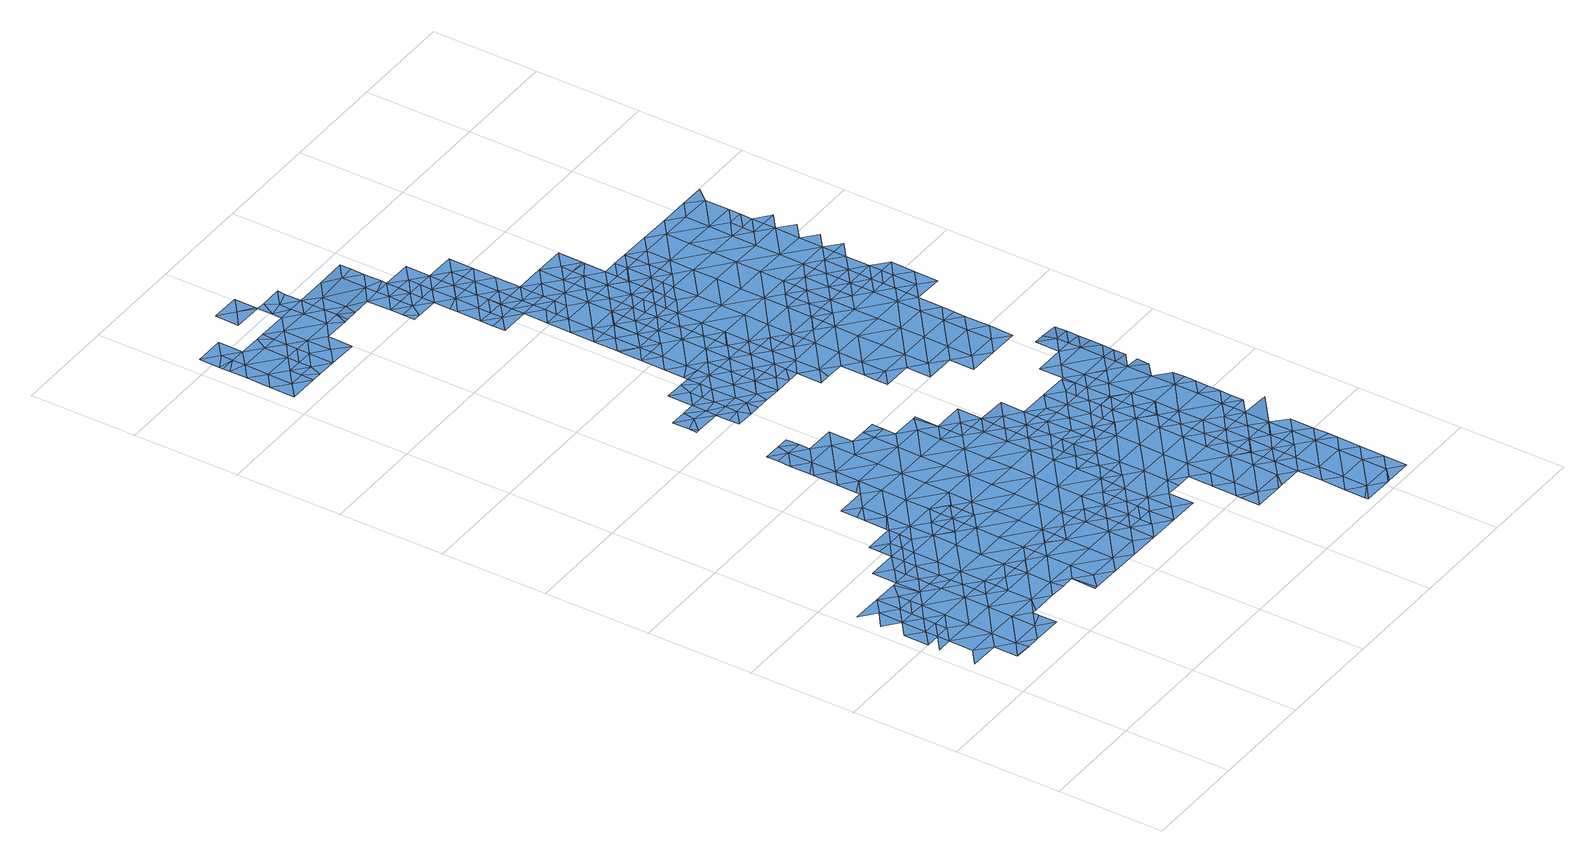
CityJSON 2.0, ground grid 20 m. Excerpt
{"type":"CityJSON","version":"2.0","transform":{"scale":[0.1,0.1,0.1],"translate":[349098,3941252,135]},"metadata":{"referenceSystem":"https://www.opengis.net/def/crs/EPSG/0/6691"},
"CityObjects":{
"waterbody1":{"type":"WaterBody","attributes":{"name":"10","class":"1140","function":"1","WaterBodyRiverFloodingRiskAttribute.description":"5","WaterBodyRiverFloodingRiskAttribute.rankOrg":"1","WaterBodyRiverFloodingRiskAttribute.adminType":"2","WaterBodyRiverFloodingRiskAttribute.scale":"L2"},"geometry":[{"type":"MultiSurface","lod":"1","boundaries":[[[0,1,2]],[[3,4,5]],[[6,7,8]],[[9,5,0]],[[9,0,2]],[[5,10,3]],[[2,7,11]],[[7,6,11]],[[9,2,11]],[[12,5,9]],[[11,6,13]],[[10,5,12]],[[14,9,11]],[[15,16,17]],[[16,10,12]],[[15,10,16]],[[11,13,18]],[[19,12,9]],[[20,17,16]],[[21,17,20]],[[21,22,23]],[[14,11,18]],[[24,16,12]],[[13,25,18]],[[22,21,20]],[[19,9,14]],[[24,20,16]],[[26,14,18]],[[27,22,20]],[[18,25,28]],[[12,19,24]],[[18,28,26]],[[24,29,20]],[[30,19,14]],[[20,29,27]],[[30,14,26]],[[19,31,24]],[[32,30,26]],[[33,27,29]],[[34,35,24]],[[24,35,29]],[[19,36,31]],[[34,24,31]],[[36,19,30]],[[37,33,29]],[[32,38,30]],[[37,29,35]],[[39,31,36]],[[40,33,37]],[[41,36,30]],[[42,39,36]],[[30,38,43]],[[41,30,43]],[[38,44,43]],[[42,36,41]],[[45,43,44]],[[46,45,47]],[[48,42,41]],[[45,49,43]],[[50,45,46]],[[51,41,43]],[[41,52,48]],[[53,50,46]],[[49,51,43]],[[50,49,45]],[[52,41,54]],[[54,41,51]],[[55,54,51]],[[49,50,56]],[[50,53,56]],[[57,56,53]],[[51,49,58]],[[55,51,59]],[[49,56,58]],[[51,60,59]],[[51,58,60]],[[59,60,61]],[[62,58,56]],[[63,56,57]],[[64,61,60]],[[62,60,58]],[[65,64,60]],[[66,63,57]],[[56,63,62]],[[62,67,60]],[[65,60,67]],[[63,68,62]],[[68,63,66]],[[69,65,67]],[[68,70,62]],[[70,71,62]],[[62,71,67]],[[66,72,68]],[[71,73,67]],[[67,74,69]],[[75,72,66]],[[73,74,67]],[[76,68,72]],[[77,72,75]],[[76,72,77]],[[75,78,77]],[[79,77,80]],[[78,75,81]],[[77,78,80]],[[82,79,80]],[[83,84,85]],[[83,82,84]],[[78,86,80]],[[82,80,84]],[[78,81,86]],[[87,85,84]],[[86,88,80]],[[89,87,84]],[[88,90,80]],[[91,88,86]],[[84,80,90]],[[92,93,94]],[[89,84,90]],[[94,93,95]],[[96,93,92]],[[97,98,95]],[[93,97,95]],[[88,91,99]],[[100,101,102]],[[100,89,90]],[[102,89,100]],[[103,90,88]],[[98,104,99]],[[105,101,100]],[[106,101,105]],[[98,97,104]],[[107,106,105]],[[88,99,108]],[[90,109,100]],[[110,107,111]],[[99,104,108]],[[112,113,96]],[[93,96,113]],[[107,105,111]],[[88,108,103]],[[114,110,115]],[[97,93,116]],[[97,117,104]],[[115,110,111]],[[100,118,105]],[[116,93,113]],[[104,117,108]],[[119,120,121]],[[90,103,109]],[[111,105,122]],[[123,115,111]],[[124,119,121]],[[113,112,125]],[[97,116,117]],[[120,126,121]],[[111,122,123]],[[100,109,118]],[[127,124,121]],[[122,105,118]],[[128,124,127]],[[129,115,123]],[[113,130,116]],[[130,113,125]],[[128,131,125]],[[131,128,127]],[[108,117,132]],[[103,108,133]],[[130,134,116]],[[135,122,118]],[[134,136,116]],[[116,136,117]],[[126,137,121]],[[133,108,132]],[[125,138,130]],[[121,139,127]],[[140,118,109]],[[136,141,117]],[[109,103,142]],[[143,135,118]],[[144,137,126]],[[125,131,138]],[[137,139,121]],[[145,146,117]],[[117,146,132]],[[117,141,145]],[[103,133,142]],[[127,147,131]],[[148,130,138]],[[118,149,143]],[[150,137,144]],[[151,152,132]],[[132,153,133]],[[140,109,142]],[[132,146,151]],[[118,140,149]],[[131,154,138]],[[132,152,153]],[[155,156,133]],[[148,138,157]],[[127,139,147]],[[133,153,155]],[[142,133,156]],[[140,158,149]],[[150,159,137]],[[160,140,142]],[[161,149,158]],[[161,162,163]],[[154,131,147]],[[138,154,157]],[[164,160,142]],[[139,137,159]],[[142,156,164]],[[159,165,139]],[[162,161,158]],[[139,165,147]],[[166,140,160]],[[167,168,140]],[[140,168,158]],[[154,169,157]],[[140,166,167]],[[170,169,171]],[[172,154,147]],[[170,157,169]],[[173,162,158]],[[171,174,175]],[[172,147,165]],[[176,173,158]],[[176,158,168]],[[169,174,171]],[[174,177,178]],[[173,179,162]],[[178,175,174]],[[180,154,172]],[[169,154,181]],[[181,154,180]],[[182,183,184]],[[182,177,183]],[[177,174,183]],[[174,169,185]],[[169,181,185]],[[186,184,183]],[[187,183,174]],[[186,183,188]]]}]},
"waterbody2":{"type":"WaterBody","attributes":{"name":"10","class":"1140","function":"1","WaterBodyRiverFloodingRiskAttribute.description":"5","WaterBodyRiverFloodingRiskAttribute.rankOrg":"2","WaterBodyRiverFloodingRiskAttribute.adminType":"2","WaterBodyRiverFloodingRiskAttribute.scale":"L2"},"geometry":[{"type":"MultiSurface","lod":"1","boundaries":[[[189,190,191]],[[191,190,3]],[[189,191,192]],[[3,15,191]],[[15,3,10]],[[15,17,191]],[[191,17,192]],[[193,192,194]],[[21,23,192]],[[192,23,194]],[[21,192,17]],[[195,196,194]],[[23,195,194]],[[23,197,195]],[[197,23,22]],[[22,27,197]],[[195,197,198]],[[198,197,27]],[[198,27,199]],[[199,27,200]],[[27,33,200]],[[201,199,200]],[[33,40,200]],[[34,202,35]],[[34,31,202]],[[200,203,201]],[[31,39,202]],[[203,200,40]],[[204,40,37]],[[204,35,202]],[[37,35,204]],[[39,42,202]],[[40,205,203]],[[205,40,204]],[[206,204,202]],[[206,202,42]],[[207,208,209]],[[209,203,210]],[[203,205,210]],[[211,205,204]],[[207,209,210]],[[206,42,48]],[[212,210,205]],[[204,206,213]],[[214,207,210]],[[48,52,206]],[[204,213,211]],[[52,54,206]],[[215,213,206]],[[212,205,211]],[[54,215,206]],[[210,212,214]],[[214,216,217]],[[213,218,211]],[[217,216,219]],[[215,54,55]],[[211,220,212]],[[214,212,216]],[[221,218,213]],[[219,222,223]],[[221,213,215]],[[220,224,212]],[[225,223,222]],[[55,59,215]],[[226,227,212]],[[219,216,222]],[[211,218,220]],[[212,224,226]],[[216,212,227]],[[228,225,229]],[[230,228,229]],[[225,222,229]],[[227,231,216]],[[232,220,218]],[[229,233,230]],[[221,215,234]],[[215,59,234]],[[59,61,234]],[[235,231,227]],[[234,236,221]],[[222,216,237]],[[218,238,232]],[[61,64,234]],[[218,221,236]],[[237,216,231]],[[239,238,218]],[[229,222,240]],[[64,65,234]],[[235,241,231]],[[240,222,237]],[[218,236,239]],[[233,229,240]],[[241,242,231]],[[243,236,234]],[[239,244,238]],[[245,234,65]],[[246,238,244]],[[247,248,249]],[[250,246,244]],[[247,233,248]],[[251,250,244]],[[233,240,248]],[[237,231,252]],[[231,242,252]],[[236,243,239]],[[253,240,237]],[[242,251,252]],[[249,254,255]],[[245,65,69]],[[251,244,252]],[[249,248,254]],[[253,248,240]],[[234,245,243]],[[255,256,257]],[[258,237,252]],[[256,259,257]],[[254,256,255]],[[69,74,245]],[[244,239,260]],[[253,237,258]],[[261,254,248]],[[76,262,68]],[[70,262,71]],[[259,263,264]],[[70,68,262]],[[239,243,260]],[[256,263,259]],[[264,263,265]],[[266,258,252]],[[262,267,71]],[[268,244,260]],[[73,267,74]],[[269,245,74]],[[261,248,253]],[[245,270,243]],[[73,71,267]],[[271,256,254]],[[252,244,266]],[[272,265,263]],[[273,263,256]],[[76,79,262]],[[266,244,268]],[[274,253,258]],[[267,269,74]],[[275,271,254]],[[275,254,261]],[[271,273,256]],[[79,82,262]],[[276,272,263]],[[76,77,79]],[[270,245,269]],[[267,262,82]],[[276,263,273]],[[274,258,266]],[[277,261,253]],[[260,243,278]],[[83,85,267]],[[278,243,270]],[[267,82,83]],[[268,260,278]],[[272,276,279]],[[280,266,268]],[[269,267,85]],[[277,275,261]],[[281,253,274]],[[282,271,275]],[[277,253,281]],[[280,268,278]],[[283,274,266]],[[284,282,275]],[[277,284,275]],[[273,271,285]],[[270,269,286]],[[269,85,286]],[[283,281,274]],[[287,278,270]],[[288,266,280]],[[285,271,282]],[[286,85,87]],[[283,266,288]],[[289,270,286]],[[290,280,278]],[[284,291,282]],[[292,277,281]],[[293,284,277]],[[87,89,286]],[[287,270,289]],[[290,288,280]],[[294,292,281]],[[294,281,283]],[[101,289,286]],[[292,293,277]],[[102,101,286]],[[102,286,89]],[[290,278,287]],[[295,283,288]],[[291,284,296]],[[296,284,293]],[[296,297,291]],[[298,294,283]],[[106,107,289]],[[106,289,101]],[[287,289,107]],[[295,288,290]],[[292,299,293]],[[300,292,294]],[[110,114,287]],[[301,300,294]],[[287,107,110]],[[283,302,298]],[[301,294,298]],[[290,287,114]],[[302,283,295]],[[303,295,290]],[[299,292,300]],[[290,114,303]],[[304,298,302]],[[303,305,295]],[[305,306,295]],[[300,307,299]],[[302,295,306]],[[114,308,303]],[[308,114,115]],[[309,310,302]],[[309,302,306]],[[304,302,310]],[[311,303,308]],[[115,129,308]],[[312,308,129]],[[311,308,312]],[[123,313,129]],[[123,122,313]],[[313,122,135]],[[129,314,312]],[[314,129,313]],[[135,143,313]],[[148,315,130]],[[134,315,136]],[[134,130,315]],[[316,312,314]],[[161,163,313]],[[313,163,314]],[[161,313,143]],[[141,136,317]],[[145,317,146]],[[145,141,317]],[[143,149,161]],[[136,315,317]],[[314,318,316]],[[148,157,315]],[[163,318,314]],[[151,319,152]],[[151,146,319]],[[152,319,153]],[[170,171,315]],[[315,171,317]],[[146,317,319]],[[315,157,170]],[[171,175,317]],[[175,178,317]],[[163,320,318]],[[177,319,317]],[[155,153,321]],[[178,177,317]],[[153,319,321]],[[156,155,321]],[[320,163,162]],[[322,160,164]],[[164,156,322]],[[323,318,320]],[[182,184,319]],[[156,321,322]],[[319,177,182]],[[162,179,320]],[[321,319,184]],[[166,160,324]],[[167,324,168]],[[167,166,324]],[[320,325,323]],[[179,325,320]],[[160,322,324]],[[321,326,322]],[[176,327,173]],[[327,168,324]],[[176,168,327]],[[327,179,173]],[[321,184,326]],[[327,328,179]],[[179,328,325]],[[184,186,326]],[[322,326,329]],[[324,322,330]],[[331,325,328]],[[186,188,326]],[[327,324,330]],[[322,329,330]],[[332,329,326]],[[333,331,328]],[[334,332,326]],[[326,188,334]],[[328,327,335]],[[336,333,328]],[[335,327,330]],[[337,336,328]],[[332,338,329]],[[338,339,329]],[[329,339,330]],[[328,335,337]],[[339,340,330]],[[341,335,330]],[[340,341,330]],[[342,336,337]],[[337,335,343]],[[344,342,337]],[[343,345,337]]]}]},
"waterbody3":{"type":"WaterBody","attributes":{"name":"10","class":"1140","function":"1","WaterBodyRiverFloodingRiskAttribute.description":"5","WaterBodyRiverFloodingRiskAttribute.rankOrg":"3","WaterBodyRiverFloodingRiskAttribute.adminType":"2","WaterBodyRiverFloodingRiskAttribute.scale":"L2"},"geometry":[{"type":"MultiSurface","lod":"1","boundaries":[[[209,208,346]],[[346,208,347]],[[201,209,346]],[[199,346,347]],[[201,346,199]],[[201,203,209]]]}]},
"waterbody4":{"type":"WaterBody","attributes":{"name":"10","class":"1140","function":"1","WaterBodyRiverFloodingRiskAttribute.description":"5","WaterBodyRiverFloodingRiskAttribute.rankOrg":"3","WaterBodyRiverFloodingRiskAttribute.adminType":"2","WaterBodyRiverFloodingRiskAttribute.scale":"L2"},"geometry":[{"type":"MultiSurface","lod":"1","boundaries":[[[207,348,208]],[[349,350,348]],[[208,348,350]],[[207,214,217]],[[207,217,348]],[[348,219,349]],[[217,219,348]]]}]},
"waterbody5":{"type":"WaterBody","attributes":{"name":"10","class":"1140","function":"1","WaterBodyRiverFloodingRiskAttribute.description":"5","WaterBodyRiverFloodingRiskAttribute.rankOrg":"1","WaterBodyRiverFloodingRiskAttribute.adminType":"2","WaterBodyRiverFloodingRiskAttribute.scale":"L2"},"geometry":[{"type":"MultiSurface","lod":"1","boundaries":[[[224,220,226]],[[241,251,242]],[[251,241,250]],[[246,250,238]],[[238,250,351]],[[250,241,351]],[[226,220,351]],[[232,238,351]],[[220,232,351]],[[235,227,351]],[[235,351,241]],[[226,351,227]]]}]},
"waterbody6":{"type":"WaterBody","attributes":{"name":"10","class":"1140","function":"1","WaterBodyRiverFloodingRiskAttribute.description":"5","WaterBodyRiverFloodingRiskAttribute.rankOrg":"2","WaterBodyRiverFloodingRiskAttribute.adminType":"2","WaterBodyRiverFloodingRiskAttribute.scale":"L2"},"geometry":[{"type":"MultiSurface","lod":"1","boundaries":[[[352,353,354]],[[355,353,352]],[[353,355,356]],[[357,356,355]],[[357,358,356]],[[359,358,357]],[[358,359,360]],[[361,362,363]],[[357,362,361]],[[352,364,355]],[[352,354,365]],[[364,352,366]],[[352,365,366]],[[367,368,369]],[[363,370,371]],[[370,363,362]],[[357,361,359]],[[367,369,372]],[[373,362,372]],[[372,355,364]],[[367,372,364]],[[370,362,373]],[[362,357,372]],[[369,373,372]],[[355,372,357]]]}]},
"waterbody7":{"type":"WaterBody","attributes":{"name":"10","class":"1140","function":"1","WaterBodyRiverFloodingRiskAttribute.description":"5","WaterBodyRiverFloodingRiskAttribute.rankOrg":"1","WaterBodyRiverFloodingRiskAttribute.adminType":"2","WaterBodyRiverFloodingRiskAttribute.scale":"L2"},"geometry":[{"type":"MultiSurface","lod":"1","boundaries":[[[374,360,359]],[[361,375,376]],[[374,376,377]],[[376,374,359]],[[359,361,376]],[[377,376,375]]]}]},
"waterbody8":{"type":"WaterBody","attributes":{"name":"10","class":"1140","function":"1","WaterBodyRiverFloodingRiskAttribute.description":"5","WaterBodyRiverFloodingRiskAttribute.rankOrg":"2","WaterBodyRiverFloodingRiskAttribute.adminType":"2","WaterBodyRiverFloodingRiskAttribute.scale":"L2"},"geometry":[{"type":"MultiSurface","lod":"1","boundaries":[[[378,379,380]],[[381,382,380]],[[380,379,381]],[[383,379,378]],[[384,381,379]],[[385,384,379]],[[385,383,386]],[[379,383,385]]]}]},
"waterbody9":{"type":"WaterBody","attributes":{"name":"10","class":"1140","function":"1","WaterBodyRiverFloodingRiskAttribute.description":"5","WaterBodyRiverFloodingRiskAttribute.rankOrg":"1","WaterBodyRiverFloodingRiskAttribute.adminType":"2","WaterBodyRiverFloodingRiskAttribute.scale":"L2"},"geometry":[{"type":"MultiSurface","lod":"1","boundaries":[[[365,387,366]],[[371,388,389]],[[370,388,371]],[[390,391,368]],[[367,364,392]],[[393,391,394]],[[392,390,368]],[[395,389,396]],[[396,397,395]],[[396,398,397]],[[391,390,394]],[[387,390,392]],[[368,367,392]],[[399,400,401]],[[366,387,392]],[[389,388,396]],[[392,364,366]],[[369,402,373]],[[388,402,403]],[[402,391,393]],[[369,368,402]],[[402,393,403]],[[398,396,404]],[[373,388,370]],[[373,402,388]],[[368,391,402]],[[403,400,404]],[[401,400,403]],[[403,396,388]],[[393,401,403]],[[404,396,403]]]}]},
"waterbody10":{"type":"WaterBody","attributes":{"name":"10","class":"1140","function":"1","WaterBodyRiverFloodingRiskAttribute.description":"5","WaterBodyRiverFloodingRiskAttribute.rankOrg":"4","WaterBodyRiverFloodingRiskAttribute.adminType":"2","WaterBodyRiverFloodingRiskAttribute.scale":"L2"},"geometry":[{"type":"MultiSurface","lod":"1","boundaries":[[[405,406,378]],[[407,406,405]],[[407,408,406]],[[409,408,410]],[[406,408,409]],[[409,411,406]],[[412,411,409]],[[411,378,406]]]}]},
"waterbody11":{"type":"WaterBody","attributes":{"name":"10","class":"1140","function":"1","WaterBodyRiverFloodingRiskAttribute.description":"5","WaterBodyRiverFloodingRiskAttribute.rankOrg":"2","WaterBodyRiverFloodingRiskAttribute.adminType":"2","WaterBodyRiverFloodingRiskAttribute.scale":"L2"},"geometry":[{"type":"MultiSurface","lod":"1","boundaries":[[[413,414,386]],[[415,416,417]],[[415,417,413]],[[413,417,414]],[[418,415,413]],[[413,386,418]],[[418,419,415]]]}]},
"waterbody12":{"type":"WaterBody","attributes":{"name":"10","class":"1140","function":"1","WaterBodyRiverFloodingRiskAttribute.description":"5","WaterBodyRiverFloodingRiskAttribute.rankOrg":"1","WaterBodyRiverFloodingRiskAttribute.adminType":"2","WaterBodyRiverFloodingRiskAttribute.scale":"L2"},"geometry":[{"type":"MultiSurface","lod":"1","boundaries":[[[420,421,422]],[[423,421,420]],[[420,424,423]],[[422,425,420]],[[424,420,425]]]}]},
"waterbody13":{"type":"WaterBody","attributes":{"name":"10","class":"1140","function":"1","WaterBodyRiverFloodingRiskAttribute.description":"5","WaterBodyRiverFloodingRiskAttribute.rankOrg":"3","WaterBodyRiverFloodingRiskAttribute.adminType":"2","WaterBodyRiverFloodingRiskAttribute.scale":"L2"},"geometry":[{"type":"MultiSurface","lod":"1","boundaries":[[[300,426,427]],[[426,300,301]],[[298,426,301]],[[304,310,426]],[[310,427,426]],[[426,298,304]]]}]},
"waterbody14":{"type":"WaterBody","attributes":{"name":"10","class":"1140","function":"1","WaterBodyRiverFloodingRiskAttribute.description":"5","WaterBodyRiverFloodingRiskAttribute.rankOrg":"3","WaterBodyRiverFloodingRiskAttribute.adminType":"2","WaterBodyRiverFloodingRiskAttribute.scale":"L2"},"geometry":[{"type":"MultiSurface","lod":"1","boundaries":[[[428,429,430]],[[431,416,432]],[[433,434,435]],[[436,435,434]],[[437,433,435]],[[437,438,433]],[[438,437,439]],[[440,439,441]],[[440,438,439]],[[438,440,412]],[[412,440,419]],[[412,419,442]],[[418,442,419]],[[418,386,442]],[[383,442,386]],[[442,383,411]],[[411,412,442]],[[409,438,412]],[[409,443,438]],[[443,433,438]],[[444,437,435]],[[444,435,445]],[[429,431,432]],[[419,440,432]],[[441,446,440]],[[445,435,436]],[[443,409,410]],[[436,434,447]],[[432,415,419]],[[378,411,383]],[[432,416,415]],[[446,432,440]],[[432,446,430]],[[430,429,432]]]}]},
"waterbody15":{"type":"WaterBody","attributes":{"name":"10","class":"1140","function":"1","WaterBodyRiverFloodingRiskAttribute.description":"5","WaterBodyRiverFloodingRiskAttribute.rankOrg":"2","WaterBodyRiverFloodingRiskAttribute.adminType":"2","WaterBodyRiverFloodingRiskAttribute.scale":"L2"},"geometry":[{"type":"MultiSurface","lod":"1","boundaries":[[[416,431,448]],[[449,450,448]],[[448,431,449]],[[449,451,450]],[[437,444,439]],[[452,450,451]],[[431,429,449]],[[453,446,441]],[[454,452,451]],[[441,439,453]],[[439,444,453]],[[455,428,430]],[[456,449,429]],[[449,457,451]],[[430,446,455]],[[446,453,455]],[[456,429,428]],[[444,445,453]],[[456,457,449]],[[454,451,458]],[[457,458,451]],[[459,460,447]],[[459,461,460]],[[456,428,455]],[[461,462,460]],[[453,463,455]],[[463,453,445]],[[464,445,436]],[[465,460,462]],[[464,447,460]],[[436,447,464]],[[466,456,455]],[[467,468,469]],[[470,466,455]],[[470,455,463]],[[445,471,463]],[[457,472,458]],[[473,474,456]],[[475,468,467]],[[476,458,472]],[[445,464,471]],[[473,456,466]],[[474,477,456]],[[478,465,475]],[[465,479,460]],[[480,476,472]],[[467,478,475]],[[457,456,477]],[[460,481,464]],[[482,463,471]],[[483,471,464]],[[484,480,472]],[[467,469,485]],[[477,486,457]],[[486,487,457]],[[478,479,465]],[[481,483,464]],[[472,457,487]],[[483,488,471]],[[489,484,472]],[[487,490,472]],[[488,491,471]],[[492,485,493]],[[481,460,479]],[[485,494,467]],[[490,489,472]],[[482,471,491]],[[495,492,493]],[[478,467,494]],[[492,494,485]],[[496,483,481]],[[478,494,497]],[[479,478,498]],[[495,499,492]],[[496,481,500]],[[478,497,498]],[[481,479,501]],[[495,502,503]],[[499,504,492]],[[501,479,498]],[[503,499,495]],[[505,497,494]],[[494,492,504]],[[500,481,501]],[[503,502,506]],[[504,505,494]],[[507,500,501]],[[508,507,501]],[[498,497,505]],[[509,501,498]],[[510,503,506]],[[510,511,503]],[[508,501,512]],[[499,503,511]],[[513,512,501]],[[498,505,509]],[[509,513,501]],[[511,514,499]],[[515,505,504]],[[504,499,514]],[[510,506,516]],[[514,515,504]],[[517,509,505]],[[513,518,512]],[[519,512,518]],[[510,520,511]],[[521,519,518]],[[517,513,509]],[[510,516,520]],[[518,522,521]],[[522,523,524]],[[520,525,511]],[[526,518,513]],[[524,521,522]],[[511,525,514]],[[517,505,515]],[[527,526,513]],[[525,528,514]],[[529,523,522]],[[528,530,514]],[[514,530,515]],[[531,532,518]],[[531,518,526]],[[522,518,532]],[[513,517,527]],[[533,517,515]],[[534,529,522]],[[530,533,515]],[[535,526,527]],[[522,532,534]],[[536,535,527]],[[533,537,517]],[[527,517,538]],[[538,517,537]],[[539,540,532]],[[532,540,534]],[[527,541,536]],[[538,542,527]],[[542,541,527]],[[543,534,540]],[[539,544,540]],[[540,545,543]],[[545,540,544]],[[546,547,544]],[[546,541,547]],[[541,548,547]],[[544,549,545]],[[544,547,549]],[[548,550,547]],[[551,545,549]],[[549,552,551]],[[553,554,555]],[[553,556,557]],[[554,558,555]],[[556,553,555]],[[558,559,555]]]}]},
"waterbody16":{"type":"WaterBody","attributes":{"name":"10","class":"1140","function":"1","WaterBodyRiverFloodingRiskAttribute.description":"5","WaterBodyRiverFloodingRiskAttribute.rankOrg":"2","WaterBodyRiverFloodingRiskAttribute.adminType":"2","WaterBodyRiverFloodingRiskAttribute.scale":"L2"},"geometry":[{"type":"MultiSurface","lod":"1","boundaries":[[[395,560,389]],[[561,562,563]],[[397,562,561]],[[425,560,564]],[[397,561,395]],[[561,563,564]],[[561,564,560]],[[561,560,395]]]}]},
"waterbody17":{"type":"WaterBody","attributes":{"name":"10","class":"1140","function":"1","WaterBodyRiverFloodingRiskAttribute.description":"5","WaterBodyRiverFloodingRiskAttribute.rankOrg":"3","WaterBodyRiverFloodingRiskAttribute.adminType":"2","WaterBodyRiverFloodingRiskAttribute.scale":"L2"},"geometry":[{"type":"MultiSurface","lod":"1","boundaries":[[[565,566,567]],[[565,567,310]],[[311,568,303]],[[305,303,568]],[[306,305,568]],[[312,569,568]],[[569,566,568]],[[565,568,566]],[[568,565,306]],[[306,565,309]],[[311,312,568]],[[309,565,310]]]}]},
"waterbody18":{"type":"WaterBody","attributes":{"name":"10","class":"1140","function":"1","WaterBodyRiverFloodingRiskAttribute.description":"5","WaterBodyRiverFloodingRiskAttribute.rankOrg":"2","WaterBodyRiverFloodingRiskAttribute.adminType":"2","WaterBodyRiverFloodingRiskAttribute.scale":"L2"},"geometry":[{"type":"MultiSurface","lod":"1","boundaries":[[[570,571,572]],[[573,574,575]],[[574,571,570]],[[576,574,570]],[[571,574,577]],[[573,575,578]],[[579,577,574]],[[574,573,579]],[[576,575,574]]]}]},
"waterbody19":{"type":"WaterBody","attributes":{"name":"10","class":"1140","function":"1","WaterBodyRiverFloodingRiskAttribute.description":"5","WaterBodyRiverFloodingRiskAttribute.rankOrg":"2","WaterBodyRiverFloodingRiskAttribute.adminType":"2","WaterBodyRiverFloodingRiskAttribute.scale":"L2"},"geometry":[{"type":"MultiSurface","lod":"1","boundaries":[[[580,581,582]],[[580,583,581]],[[398,584,397]],[[397,584,585]],[[586,587,588]],[[584,582,588]],[[587,585,588]],[[589,580,582]],[[586,588,590]],[[582,590,588]],[[581,590,582]],[[585,584,588]],[[591,400,399]],[[591,589,592]],[[592,589,582]],[[592,582,584]],[[592,584,404]],[[404,584,398]],[[400,591,592]],[[592,404,400]]]}]},
"waterbody20":{"type":"WaterBody","attributes":{"name":"10","class":"1140","function":"1","WaterBodyRiverFloodingRiskAttribute.description":"5","WaterBodyRiverFloodingRiskAttribute.rankOrg":"2","WaterBodyRiverFloodingRiskAttribute.adminType":"2","WaterBodyRiverFloodingRiskAttribute.scale":"L2"},"geometry":[{"type":"MultiSurface","lod":"1","boundaries":[[[593,594,595]],[[596,597,595]],[[598,596,595]],[[595,599,593]],[[595,600,599]],[[600,595,597]],[[595,594,598]]]}]},
"waterbody21":{"type":"WaterBody","attributes":{"name":"10","class":"1140","function":"1","WaterBodyRiverFloodingRiskAttribute.description":"5","WaterBodyRiverFloodingRiskAttribute.rankOrg":"3","WaterBodyRiverFloodingRiskAttribute.adminType":"2","WaterBodyRiverFloodingRiskAttribute.scale":"L2"},"geometry":[{"type":"MultiSurface","lod":"1","boundaries":[[[579,601,577]],[[580,589,601]],[[601,602,583]],[[602,573,578]],[[573,602,601]],[[579,573,601]],[[589,577,601]],[[601,583,580]]]}]},
"waterbody22":{"type":"WaterBody","attributes":{"name":"10","class":"1140","function":"1","WaterBodyRiverFloodingRiskAttribute.description":"5","WaterBodyRiverFloodingRiskAttribute.rankOrg":"1","WaterBodyRiverFloodingRiskAttribute.adminType":"2","WaterBodyRiverFloodingRiskAttribute.scale":"L2"},"geometry":[{"type":"MultiSurface","lod":"1","boundaries":[[[482,603,463]],[[603,466,470]],[[470,463,603]],[[466,604,473]],[[603,604,466]],[[474,473,604]],[[477,474,604]],[[482,491,603]],[[604,605,477]],[[486,477,605]],[[487,486,605]],[[496,606,483]],[[605,607,487]],[[608,603,491]],[[603,609,604]],[[488,483,606]],[[490,607,489]],[[490,487,607]],[[491,488,606]],[[606,608,491]],[[604,609,605]],[[610,489,607]],[[496,500,606]],[[609,603,608]],[[611,607,605]],[[612,608,606]],[[610,607,613]],[[605,609,611]],[[611,614,607]],[[606,500,615]],[[616,609,608]],[[500,507,615]],[[613,607,614]],[[615,507,508]],[[612,616,608]],[[616,611,609]],[[606,615,612]],[[617,613,614]],[[618,613,617]],[[508,512,615]],[[619,618,620]],[[620,618,617]],[[519,521,615]],[[615,512,519]],[[612,615,521]],[[621,611,616]],[[614,611,622]],[[521,524,612]],[[614,623,617]],[[624,620,617]],[[524,523,612]],[[622,611,621]],[[616,612,523]],[[623,624,617]],[[623,614,622]],[[616,625,621]],[[616,523,626]],[[627,622,621]],[[529,626,523]],[[623,628,624]],[[629,624,628]],[[625,616,626]],[[630,629,628]],[[625,627,621]],[[627,623,622]],[[630,631,632]],[[529,534,626]],[[630,628,631]],[[633,632,631]],[[634,628,623]],[[627,634,623]],[[626,635,625]],[[635,626,534]],[[628,636,631]],[[633,631,637]],[[625,638,627]],[[635,638,625]],[[636,637,631]],[[628,634,639]],[[534,543,635]],[[636,628,639]],[[627,640,634]],[[543,545,635]],[[634,641,639]],[[627,638,640]],[[636,642,637]],[[545,643,635]],[[634,640,641]],[[638,635,643]],[[636,639,644]],[[644,639,641]],[[545,551,643]],[[636,645,642]],[[646,638,643]],[[641,640,554]],[[645,636,644]],[[640,638,647]],[[551,552,643]],[[553,557,641]],[[641,557,644]],[[647,638,646]],[[641,554,553]],[[554,640,647]],[[643,648,646]],[[557,649,644]],[[650,645,644]],[[558,554,647]],[[642,645,651]],[[646,652,647]],[[559,558,647]],[[557,556,649]],[[650,644,649]],[[651,645,650]],[[650,653,651]]]}]},
"waterbody23":{"type":"WaterBody","attributes":{"name":"10","class":"1140","function":"1","WaterBodyRiverFloodingRiskAttribute.description":"5","WaterBodyRiverFloodingRiskAttribute.rankOrg":"3","WaterBodyRiverFloodingRiskAttribute.adminType":"2","WaterBodyRiverFloodingRiskAttribute.scale":"L2"},"geometry":[{"type":"MultiSurface","lod":"1","boundaries":[[[654,480,655]],[[656,657,658]],[[657,656,452]],[[659,660,661]],[[660,480,654]],[[659,657,480]],[[661,662,659]],[[480,660,659]],[[657,452,454]],[[655,480,484]],[[657,458,476]],[[476,480,657]],[[663,654,655]],[[454,458,657]],[[658,657,659]],[[658,659,662]],[[664,665,655]],[[489,664,655]],[[484,489,655]],[[665,663,655]]]}]},
"waterbody24":{"type":"WaterBody","attributes":{"name":"10","class":"1140","function":"1","WaterBodyRiverFloodingRiskAttribute.description":"5","WaterBodyRiverFloodingRiskAttribute.rankOrg":"3","WaterBodyRiverFloodingRiskAttribute.adminType":"2","WaterBodyRiverFloodingRiskAttribute.scale":"L2"},"geometry":[{"type":"MultiSurface","lod":"1","boundaries":[[[576,666,575]],[[667,666,576]],[[667,668,666]],[[667,669,668]],[[670,599,600]],[[671,599,670]],[[593,599,671]],[[672,667,673]],[[672,671,667]],[[674,667,671]],[[675,666,676]],[[576,673,667]],[[666,668,677]],[[678,667,679]],[[674,679,667]],[[674,671,670]],[[593,671,672]],[[677,676,666]],[[678,669,667]],[[575,675,578]],[[675,575,666]]]}]},
"waterbody25":{"type":"WaterBody","attributes":{"name":"10","class":"1140","function":"1","WaterBodyRiverFloodingRiskAttribute.description":"5","WaterBodyRiverFloodingRiskAttribute.rankOrg":"4","WaterBodyRiverFloodingRiskAttribute.adminType":"2","WaterBodyRiverFloodingRiskAttribute.scale":"L2"},"geometry":[{"type":"MultiSurface","lod":"1","boundaries":[[[680,681,682]],[[683,682,566]],[[680,682,318]],[[323,325,684]],[[318,323,680]],[[323,684,680]],[[569,316,683]],[[566,569,683]],[[682,683,318]],[[316,318,683]],[[312,316,569]],[[681,684,685]],[[684,681,680]]]}]},
"waterbody26":{"type":"WaterBody","attributes":{"name":"10","class":"1140","function":"1","WaterBodyRiverFloodingRiskAttribute.description":"5","WaterBodyRiverFloodingRiskAttribute.rankOrg":"1","WaterBodyRiverFloodingRiskAttribute.adminType":"2","WaterBodyRiverFloodingRiskAttribute.scale":"L2"},"geometry":[{"type":"MultiSurface","lod":"1","boundaries":[[[686,687,688]],[[687,686,689]],[[596,690,689]],[[690,687,689]],[[691,689,686]],[[691,596,689]],[[692,691,686]]]}]},
"waterbody27":{"type":"WaterBody","attributes":{"name":"10","class":"1140","function":"1","WaterBodyRiverFloodingRiskAttribute.description":"5","WaterBodyRiverFloodingRiskAttribute.rankOrg":"3","WaterBodyRiverFloodingRiskAttribute.adminType":"2","WaterBodyRiverFloodingRiskAttribute.scale":"L2"},"geometry":[{"type":"MultiSurface","lod":"1","boundaries":[[[597,693,600]],[[694,693,597]],[[695,694,696]],[[695,693,694]],[[697,696,694]],[[596,691,597]],[[691,692,694]],[[697,694,692]],[[691,694,597]]]}]},
"waterbody28":{"type":"WaterBody","attributes":{"name":"10","class":"1140","function":"1","WaterBodyRiverFloodingRiskAttribute.description":"5","WaterBodyRiverFloodingRiskAttribute.rankOrg":"2","WaterBodyRiverFloodingRiskAttribute.adminType":"2","WaterBodyRiverFloodingRiskAttribute.scale":"L2"},"geometry":[{"type":"MultiSurface","lod":"1","boundaries":[[[676,698,699]],[[699,698,583]],[[578,699,602]],[[675,676,699]],[[675,699,578]],[[602,699,583]]]}]},
"waterbody29":{"type":"WaterBody","attributes":{"name":"10","class":"1140","function":"1","WaterBodyRiverFloodingRiskAttribute.description":"5","WaterBodyRiverFloodingRiskAttribute.rankOrg":"2","WaterBodyRiverFloodingRiskAttribute.adminType":"2","WaterBodyRiverFloodingRiskAttribute.scale":"L2"},"geometry":[{"type":"MultiSurface","lod":"1","boundaries":[[[670,700,674]],[[670,600,693]],[[670,693,700]],[[700,693,695]],[[678,679,701]],[[678,701,702]],[[703,702,701]],[[701,679,674]],[[678,702,669]],[[700,695,696]],[[703,701,704]],[[701,705,704]],[[696,705,700]],[[701,700,705]],[[701,674,700]]]}]},
"waterbody30":{"type":"WaterBody","attributes":{"name":"10","class":"1140","function":"1","WaterBodyRiverFloodingRiskAttribute.description":"5","WaterBodyRiverFloodingRiskAttribute.rankOrg":"2","WaterBodyRiverFloodingRiskAttribute.adminType":"2","WaterBodyRiverFloodingRiskAttribute.scale":"L2"},"geometry":[{"type":"MultiSurface","lod":"1","boundaries":[[[654,706,660]],[[706,654,663]],[[661,660,707]],[[708,709,707]],[[687,690,709]],[[688,709,708]],[[662,661,707]],[[662,707,710]],[[710,707,709]],[[710,709,690]],[[711,712,713]],[[712,714,713]],[[714,715,713]],[[715,696,716]],[[697,716,696]],[[706,717,718]],[[719,708,718]],[[709,688,687]],[[716,720,715]],[[715,720,713]],[[713,720,711]],[[708,706,718]],[[707,706,708]],[[660,706,707]],[[706,665,717]],[[663,665,706]],[[719,721,708]],[[722,708,721]],[[722,688,708]],[[686,688,722]],[[692,722,716]],[[692,716,697]],[[716,722,720]],[[723,720,722]],[[686,722,692]],[[722,721,723]]]}]},
"waterbody31":{"type":"WaterBody","attributes":{"name":"10","class":"1140","function":"1","WaterBodyRiverFloodingRiskAttribute.description":"5","WaterBodyRiverFloodingRiskAttribute.rankOrg":"1","WaterBodyRiverFloodingRiskAttribute.adminType":"2","WaterBodyRiverFloodingRiskAttribute.scale":"L2"},"geometry":[{"type":"MultiSurface","lod":"1","boundaries":[[[702,724,677]],[[702,703,724]],[[669,702,668]],[[724,676,677]],[[703,704,724]],[[668,702,677]],[[724,725,676]],[[704,725,724]]]}]},
"waterbody32":{"type":"WaterBody","attributes":{"name":"10","class":"1140","function":"1","WaterBodyRiverFloodingRiskAttribute.description":"5","WaterBodyRiverFloodingRiskAttribute.rankOrg":"2","WaterBodyRiverFloodingRiskAttribute.adminType":"2","WaterBodyRiverFloodingRiskAttribute.scale":"L2"},"geometry":[{"type":"MultiSurface","lod":"1","boundaries":[[[618,726,727]],[[726,618,619]],[[618,610,613]],[[610,618,727]],[[728,727,726]],[[664,728,665]],[[728,664,727]],[[489,727,664]],[[489,610,727]]]}]},
"waterbody33":{"type":"WaterBody","attributes":{"name":"10","class":"1140","function":"1","WaterBodyRiverFloodingRiskAttribute.description":"5","WaterBodyRiverFloodingRiskAttribute.rankOrg":"3","WaterBodyRiverFloodingRiskAttribute.adminType":"2","WaterBodyRiverFloodingRiskAttribute.scale":"L2"},"geometry":[{"type":"MultiSurface","lod":"1","boundaries":[[[718,717,729]],[[730,731,729]],[[712,711,732]],[[731,733,734]],[[729,726,730]],[[726,619,730]],[[733,735,734]],[[735,736,734]],[[729,731,734]],[[734,718,729]],[[719,718,734]],[[717,665,729]],[[721,719,734]],[[665,728,729]],[[723,737,720]],[[736,737,734]],[[732,737,736]],[[711,737,732]],[[711,720,737]],[[728,726,729]],[[721,734,737]],[[723,721,737]]]}]},
"waterbody34":{"type":"WaterBody","attributes":{"name":"10","class":"1140","function":"1","WaterBodyRiverFloodingRiskAttribute.description":"5","WaterBodyRiverFloodingRiskAttribute.rankOrg":"3","WaterBodyRiverFloodingRiskAttribute.adminType":"2","WaterBodyRiverFloodingRiskAttribute.scale":"L2"},"geometry":[{"type":"MultiSurface","lod":"1","boundaries":[[[738,739,740]],[[741,685,684]],[[685,741,738]],[[739,738,741]],[[342,344,742]],[[740,739,743]],[[744,740,743]],[[744,745,740]],[[745,746,740]],[[325,741,684]],[[685,738,747]],[[739,741,336]],[[325,331,741]],[[331,333,741]],[[342,739,336]],[[342,742,739]],[[336,741,333]],[[742,743,739]],[[738,740,748]],[[746,748,740]],[[738,748,747]]]}]},
"waterbody35":{"type":"WaterBody","attributes":{"name":"10","class":"1140","function":"1","WaterBodyRiverFloodingRiskAttribute.description":"5","WaterBodyRiverFloodingRiskAttribute.rankOrg":"2","WaterBodyRiverFloodingRiskAttribute.adminType":"2","WaterBodyRiverFloodingRiskAttribute.scale":"L2"},"geometry":[{"type":"MultiSurface","lod":"1","boundaries":[[[736,735,749]],[[730,750,731]],[[749,735,751]],[[749,751,633]],[[751,733,731]],[[632,633,751]],[[733,751,735]],[[750,751,731]],[[751,750,630]],[[629,750,624]],[[730,619,750]],[[632,751,630]],[[620,624,750]],[[619,620,750]],[[629,630,750]]]}]},
"waterbody36":{"type":"WaterBody","attributes":{"name":"10","class":"1140","function":"1","WaterBodyRiverFloodingRiskAttribute.description":"5","WaterBodyRiverFloodingRiskAttribute.rankOrg":"4","WaterBodyRiverFloodingRiskAttribute.adminType":"2","WaterBodyRiverFloodingRiskAttribute.scale":"L2"},"geometry":[{"type":"MultiSurface","lod":"1","boundaries":[[[752,746,745]],[[746,752,753]],[[754,753,755]],[[752,755,753]],[[748,746,753]],[[756,753,754]],[[756,748,753]]]}]},
"waterbody37":{"type":"WaterBody","attributes":{"name":"10","class":"1140","function":"1","WaterBodyRiverFloodingRiskAttribute.description":"5","WaterBodyRiverFloodingRiskAttribute.rankOrg":"1","WaterBodyRiverFloodingRiskAttribute.adminType":"2","WaterBodyRiverFloodingRiskAttribute.scale":"L2"},"geometry":[{"type":"MultiSurface","lod":"1","boundaries":[[[757,546,544]],[[531,526,535]],[[541,546,757]],[[536,541,757]],[[531,535,757]],[[539,532,757]],[[536,757,535]],[[544,539,757]],[[531,757,532]]]}]},
"waterbody38":{"type":"WaterBody","attributes":{"name":"10","class":"1140","function":"1","WaterBodyRiverFloodingRiskAttribute.description":"5","WaterBodyRiverFloodingRiskAttribute.rankOrg":"3","WaterBodyRiverFloodingRiskAttribute.adminType":"2","WaterBodyRiverFloodingRiskAttribute.scale":"L2"},"geometry":[{"type":"MultiSurface","lod":"1","boundaries":[[[548,542,758]],[[542,548,541]],[[758,550,548]],[[758,759,550]],[[760,758,538]],[[537,533,760]],[[760,533,761]],[[759,758,760]],[[761,759,760]],[[537,760,538]],[[542,538,758]]]}]}
},
"vertices":[
[38,323,21],[9,300,21],[65,299,21],[39,392,21],[10,369,21],[39,369,21],[98,252,21],[65,254,21],[65,253,21],[94,322,21],[67,392,21],[94,276,21],[95,368,21],[122,252,21],[151,321,21],[67,415,21],[96,414,21],[68,438,21],[150,275,21],[152,367,21],[97,460,21],[68,461,21],[97,483,21],[69,484,21],[153,413,21],[178,251,21],[179,298,21],[126,483,21],[178,285,21],[153,459,21],[208,320,21],[180,390,21],[187,297,21],[154,482,21],[181,413,21],[181,436,21],[208,366,21],[181,459,21],[236,297,21],[209,389,21],[182,482,21],[265,365,21],[237,389,21],[264,319,21],[268,296,21],[292,296,21],[295,249,21],[291,249,21],[265,388,21],[321,318,21],[320,272,21],[322,364,21],[293,388,21],[348,248,21],[294,388,21],[322,387,21],[377,271,21],[404,247,21],[377,317,21],[350,387,21],[378,363,21],[351,387,21],[434,316,21],[433,270,21],[379,386,21],[407,386,21],[461,246,21],[435,362,21],[462,293,21],[435,385,21],[463,315,21],[463,338,21],[490,269,21],[463,361,21],[464,385,21],[518,245,21],[490,292,21],[518,292,21],[547,268,21],[519,315,21],[547,314,21],[575,244,21],[519,337,21],[520,361,21],[548,360,21],[520,384,21],[575,291,21],[548,383,21],[604,313,21],[577,383,21],[605,359,21],[602,290,21],[629,151,21],[658,173,21],[630,186,21],[630,197,21],[686,150,21],[659,219,21],[631,243,21],[632,290,21],[605,406,21],[578,429,21],[577,406,21],[661,358,21],[660,266,21],[606,452,21],[578,452,21],[579,475,21],[661,312,21],[662,405,21],[579,498,20],[607,498,19],[695,150,21],[715,172,21],[579,522,20],[607,521,19],[716,219,21],[716,265,21],[663,451,21],[740,17,21],[740,11,21],[769,33,21],[635,474,20],[635,497,19],[741,56,21],[742,149,21],[797,10,21],[770,79,21],[742,103,21],[636,521,19],[743,195,21],[771,126,21],[717,311,21],[718,357,21],[744,218,21],[663,474,20],[744,241,21],[826,32,21],[771,172,21],[826,78,21],[719,450,21],[744,242,21],[719,404,21],[691,473,20],[801,10,21],[744,265,21],[745,288,21],[827,125,21],[772,194,21],[692,473,20],[853,9,21],[745,311,21],[746,333,21],[746,334,21],[828,171,21],[746,357,21],[746,380,21],[800,194,21],[720,496,19],[854,54,21],[747,426,21],[692,496,19],[721,519,19],[693,520,19],[747,403,21],[855,101,21],[747,427,21],[748,449,21],[748,472,20],[829,217,21],[801,217,21],[801,240,21],[856,147,21],[749,518,19],[830,263,21],[801,241,21],[748,495,19],[802,287,21],[802,264,21],[749,519,19],[856,163,21],[856,193,21],[802,310,21],[830,309,21],[803,332,21],[857,239,20],[831,332,21],[887,308,18],[859,332,20],
[12,439,21],[11,392,21],[39,415,21],[40,461,21],[12,485,21],[41,507,21],[69,530,21],[13,531,21],[97,506,21],[118,529,21],[126,529,21],[154,505,21],[154,529,21],[209,412,21],[183,528,21],[210,458,21],[211,504,21],[266,411,21],[212,574,21],[183,575,21],[183,552,21],[212,551,21],[267,504,21],[268,550,21],[267,457,21],[240,574,21],[322,410,21],[269,596,21],[241,597,21],[324,503,21],[241,619,21],[296,526,21],[323,457,21],[270,642,21],[241,623,21],[296,527,21],[242,666,21],[296,550,21],[297,573,21],[242,681,21],[270,689,21],[243,713,21],[326,595,21],[324,526,21],[299,712,21],[379,410,21],[325,572,21],[380,456,21],[326,641,21],[353,525,21],[381,502,21],[327,688,21],[353,572,21],[354,572,21],[436,455,21],[381,548,21],[436,409,21],[353,526,21],[299,721,21],[328,734,21],[300,757,21],[353,549,21],[354,571,21],[382,594,21],[384,687,21],[329,780,21],[301,804,21],[329,826,21],[301,811,21],[383,640,21],[301,850,21],[437,501,21],[384,733,21],[491,315,21],[330,872,21],[302,874,21],[302,896,21],[439,593,21],[491,361,21],[438,547,21],[492,408,21],[493,454,21],[386,825,21],[335,895,21],[358,849,21],[440,639,21],[385,779,21],[359,870,21],[441,732,21],[494,500,21],[359,895,21],[495,546,21],[440,686,21],[414,802,21],[496,638,21],[442,778,21],[415,848,21],[549,407,21],[550,499,21],[495,592,21],[550,453,21],[551,545,21],[444,801,21],[498,731,21],[470,754,21],[497,685,21],[552,591,21],[470,779,21],[471,801,21],[525,661,21],[522,753,21],[525,708,21],[525,684,21],[553,637,21],[580,568,20],[553,661,21],[581,591,20],[581,614,20],[526,753,21],[608,544,19],[581,637,20],[582,660,21],[608,568,19],[636,567,19],[664,497,19],[664,543,19],[772,218,21],[665,567,19],[773,264,21],[693,566,19],[774,310,21],[721,542,19],[775,356,21],[775,403,21],[721,566,19],[776,449,21],[750,565,19],[831,355,21],[777,495,19],[778,541,19],[832,402,21],[833,448,21],[778,565,19],[860,378,20],[806,564,19],[859,355,20],[834,494,19],[807,564,19],[834,541,19],[860,401,20],[860,425,20],[861,447,20],[861,470,19],[835,564,19],[862,517,17],[863,563,17],[862,540,17],
[155,552,21],[127,576,21],
[212,597,21],[184,620,21],[184,600,21],
[325,549,21],
[60,1663,10],[33,1687,10],[32,1640,10],[61,1709,10],[34,1732,10],[62,1755,10],[34,1766,10],[62,1779,10],[34,1779,10],[90,1778,10],[119,1754,10],[132,1777,10],[89,1686,10],[88,1639,10],[89,1663,10],[117,1685,10],[146,1685,10],[146,1708,10],[147,1754,10],[148,1777,10],[118,1708,10],[147,1730,10],
[34,1787,10],[91,1825,10],[63,1802,10],[35,1826,10],
[361,1033,14],[333,1057,14],[311,1034,14],[305,1049,14],[304,1034,14],[362,1053,14],[305,1081,14],[336,1080,14],[362,1080,14],
[109,1639,10],[175,1753,10],[204,1776,10],[145,1638,10],[174,1661,10],[117,1662,10],[202,1684,10],[201,1637,10],[232,1776,10],[232,1752,10],[261,1775,10],[260,1752,10],[259,1683,10],[260,1706,10],[251,1683,10],[174,1707,10],[231,1706,10],[260,1729,10],
[361,1007,14],[389,1010,14],[361,988,14],[395,987,14],[417,1010,14],[417,987,14],[390,1033,14],[418,1032,14],
[391,1103,14],[363,1127,14],[419,1102,14],[419,1126,14],[400,1126,14],[390,1079,14],[418,1079,14],
[177,1846,10],[149,1869,10],[148,1824,10],[205,1868,10],[205,1828,10],[204,1823,10],
[554,684,21],[582,707,21],
[476,1124,14],[476,1125,14],[476,1101,14],[448,1125,14],[447,1102,14],[474,986,14],[506,985,14],[502,1008,14],[530,1008,14],[475,1031,14],[446,1009,14],[475,1032,14],[447,1055,14],[475,1055,14],[390,1056,14],[442,987,14],[503,1031,14],[531,1031,14],[476,1078,14],[530,985,14],
[419,1134,14],[448,1148,14],[420,1171,14],[449,1194,14],[421,1218,14],[503,1054,14],[449,1217,14],[504,1101,14],[505,1147,14],[506,1193,14],[478,1217,14],[530,984,14],[558,961,14],[529,938,14],[550,938,14],[532,1077,14],[559,1007,14],[586,937,14],[532,1123,14],[613,868,14],[585,866,14],[585,845,14],[532,1100,14],[560,1053,14],[506,1240,14],[532,1124,14],[533,1146,14],[586,891,14],[478,1240,14],[533,1169,14],[614,914,14],[615,960,14],[479,1263,14],[616,1006,14],[560,1077,14],[588,1030,14],[507,1263,14],[641,844,14],[534,1192,14],[534,1216,14],[588,1053,14],[535,1262,14],[534,1239,14],[589,1076,14],[669,821,14],[640,798,14],[670,867,14],[697,797,14],[616,1029,14],[671,913,14],[671,959,14],[726,820,14],[644,1029,14],[672,1005,14],[696,750,14],[725,773,14],[727,866,14],[727,912,14],[753,749,14],[645,1029,14],[673,1028,14],[728,958,14],[782,772,14],[782,819,14],[701,1028,14],[729,1004,14],[783,865,14],[784,911,14],[810,748,14],[785,957,14],[730,1050,14],[702,1051,14],[811,795,14],[702,1074,14],[730,1097,14],[703,1121,14],[702,1098,14],[811,842,14],[757,1027,14],[786,1003,14],[812,863,14],[731,1120,14],[812,887,14],[758,1050,14],[758,1073,14],[813,934,14],[759,1120,14],[758,1027,14],[786,1026,14],[813,957,14],[814,980,14],[787,1073,14],[787,1096,14],[814,1026,14],[814,1003,14],[787,1119,14],[815,1072,14],[816,1119,14],[815,1049,14],[843,1049,14],[843,1025,14],[844,1095,14],[871,1025,14],[844,1118,14],[872,1118,14],[819,1280,14],[818,1258,14],[847,1280,14],[847,1303,14],[819,1303,14],[846,1257,14],[875,1257,14],
[204,1795,10],[233,1799,10],[261,1807,10],[262,1822,10],[220,1822,10],
[609,636,19],[637,613,19],[638,659,19],[609,590,19],[637,590,19],
[327,1589,14],[314,1611,14],[314,1589,14],[371,1635,14],[343,1612,14],[371,1611,14],[371,1588,14],[315,1636,14],[372,1635,14],[343,1635,14],
[344,1682,14],[373,1692,14],[344,1704,14],[372,1681,14],[288,1751,10],[317,1774,12],[374,1753,14],[374,1773,14],[345,1750,14],[315,1682,13],[373,1727,14],[281,1683,11],[288,1705,10],
[369,1496,14],[369,1473,14],[397,1472,14],[425,1448,14],[425,1472,14],[369,1449,14],[397,1495,14],[425,1495,14],
[344,1658,14],[372,1658,14],
[561,1100,14],[561,1146,14],[562,1192,14],[616,1052,14],[563,1239,14],[617,1099,14],[618,1145,14],[563,1262,14],[619,1191,14],[674,1098,14],[592,1261,14],[620,1238,14],[673,1051,14],[675,1144,14],[620,1284,14],[592,1284,14],[593,1307,14],[621,1306,14],[675,1190,14],[676,1237,14],[677,1283,14],[649,1306,14],[732,1189,14],[731,1143,14],[733,1236,14],[678,1329,14],[649,1329,14],[650,1352,14],[679,1375,14],[650,1376,14],[650,1399,14],[734,1282,14],[788,1142,14],[735,1374,14],[707,1398,14],[789,1188,14],[734,1328,14],[789,1235,14],[790,1281,14],[764,1397,14],[844,1141,14],[791,1327,14],[792,1373,14],[845,1187,14],[846,1234,14],[873,1164,13],[848,1326,14],[848,1372,14],[821,1396,14],[874,1210,14],[868,1395,14],
[480,1309,14],[507,1286,14],[421,1260,14],[450,1240,14],[422,1264,14],[450,1287,14],[479,1309,14],[451,1309,14],[422,1310,14],[507,1308,14],[535,1285,14],[536,1308,14],
[399,1611,14],[399,1565,14],[427,1588,14],[427,1587,14],[426,1518,14],[398,1519,14],[370,1543,14],[370,1556,14],[426,1541,14],[400,1634,14],[428,1634,14],[427,1610,14],[427,1564,14],[426,1542,14],
[722,588,19],[746,611,19],[694,612,19],[665,589,19],[750,588,19],[750,611,19],
[481,1425,14],[452,1402,14],[481,1402,14],[453,1425,14],[424,1403,14],[453,1448,14],[482,1447,14],
[426,1495,14],[454,1471,14],[454,1494,14],[483,1494,14],[482,1471,14],
[429,1680,14],[400,1657,14],
[454,1518,14],[455,1564,14],[428,1587,14],[456,1587,14],[484,1586,14],[483,1541,14],
[508,1332,14],[451,1333,14],[509,1378,14],[452,1379,14],[423,1356,14],[566,1446,14],[595,1446,14],[567,1469,14],[596,1492,14],[539,1493,14],[510,1470,14],[536,1331,14],[536,1354,14],[537,1378,14],[538,1446,14],[537,1401,14],[509,1424,14],[538,1424,14],
[456,1610,14],[485,1633,14],
[592,1307,14],[564,1285,14],[564,1307,14],
[565,1331,14],[593,1330,14],[593,1353,14],[595,1441,14],[593,1354,14],[565,1377,14],[594,1377,14],[594,1400,14],[566,1423,14],
[779,634,19],[835,587,19],[836,633,19],[778,588,19],[863,586,17],[864,609,17],[864,632,17],[864,655,17],[836,656,19],[751,657,19],[808,656,19],
[621,1400,14],[621,1330,14],[622,1376,14],
[865,679,17],[837,679,19],[830,703,18],[865,702,15],[809,703,19],
[786,1049,14],
[842,1003,14],[870,979,14],[841,956,14],[869,933,14]
]}
